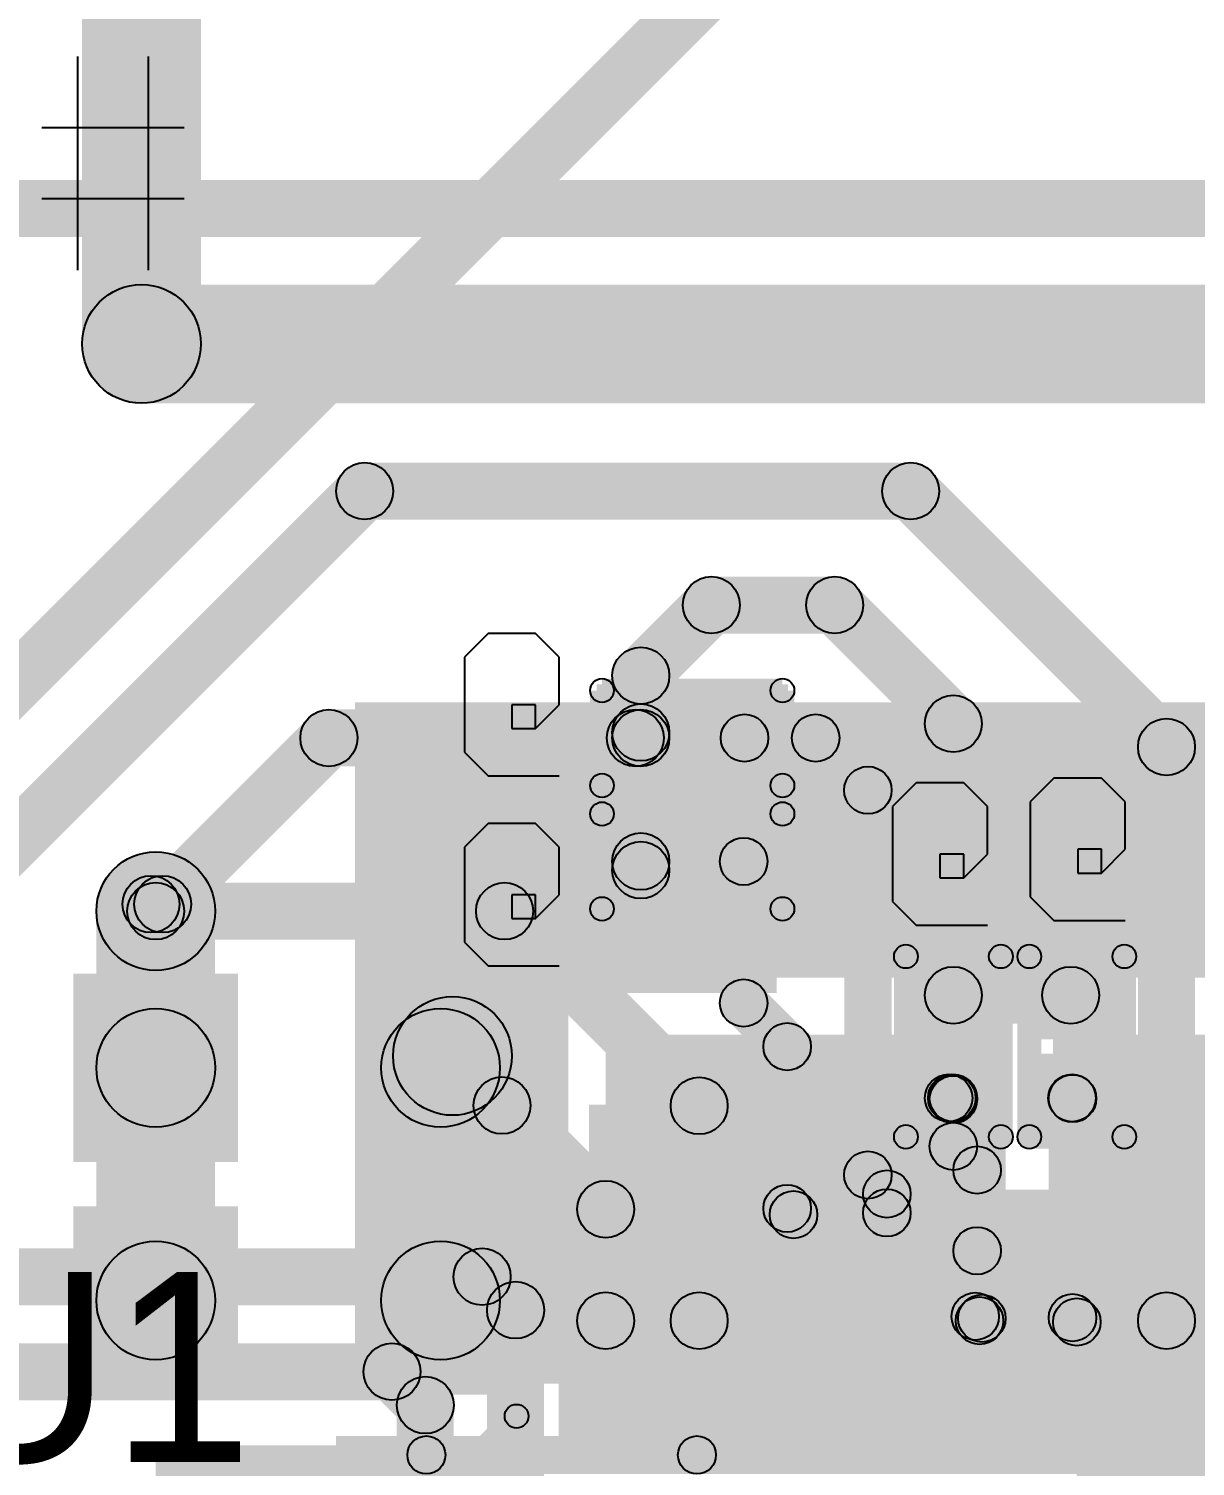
# Model space of a CAD drawing. Header units: millimetres. Extents: x -1.37 to 1.18, y -0.07 to 2.63.
# Drawn here: x -0.3517 to -0.1061, y 1.4106 to 1.7134 of the extents above; entities that cross this region are included whole.
import ezdxf

# ---------------------------------------------------------------- set-up
doc = ezdxf.new("R2010")
doc.units = ezdxf.units.MM
doc.header["$MEASUREMENT"] = 0
for name, color, linetype in [('BottomLayer', 5, 'Continuous'), ('BottomPaste', 16, 'Continuous'), ('BottomSolder', 6, 'Continuous'), ('TopLayer', 1, 'Continuous'), ('TopOverlay', 2, 'Continuous'), ('TopPaste', 8, 'Continuous'), ('TopSolder', 216, 'Continuous'), ('ViaHoleLayer', 16, 'Continuous')]:
    doc.layers.add(name, color=color, linetype=linetype)

# ---------------------------------------------------------------- blocks, each defined once
blk = doc.blocks.new('R___0201_1')
at = {"layer": 'TopLayer'}
for points in [[(-0.01614, 0.00728), (-0.00551, 0.00728), (-0.00551, -0.00728), (-0.01614, -0.00728)], [(0.00551, 0.00728), (0.01614, 0.00728), (0.01614, -0.00728), (0.00551, -0.00728)]]:
    blk.add_hatch(color=1, dxfattribs=at).paths.add_polyline_path(points)
at = {"layer": 'TopOverlay'}
h = blk.add_hatch(color=2, dxfattribs=at)
edge = h.paths.add_edge_path()
edge.add_arc((-0.019, 0.01), 0.0025, 0, 360)
h = blk.add_hatch(color=2, dxfattribs=at)
edge = h.paths.add_edge_path()
edge.add_arc((-0.019, 0.01), 0.0025, 0, 360)
for points in [[(-0.019, 0.0075), (-0.019, 0.0125), (0.019, 0.0125), (0.019, 0.0075)], [(-0.0165, -0.01), (-0.0215, -0.01), (-0.0215, 0.01), (-0.0165, 0.01)], [(0.0215, -0.01), (0.0165, -0.01), (0.0165, 0.01), (0.0215, 0.01)], [(-0.019, -0.0125), (-0.019, -0.0075), (0.019, -0.0075), (0.019, -0.0125)]]:
    blk.add_hatch(color=2, dxfattribs=at).paths.add_polyline_path(points)
h = blk.add_hatch(color=2, dxfattribs=at)
edge = h.paths.add_edge_path()
edge.add_arc((0.019, 0.01), 0.0025, 0, 360)
h = blk.add_hatch(color=2, dxfattribs=at)
edge = h.paths.add_edge_path()
edge.add_arc((0.019, 0.01), 0.0025, 0, 360)
h = blk.add_hatch(color=2, dxfattribs=at)
edge = h.paths.add_edge_path()
edge.add_arc((-0.019, -0.01), 0.0025, 0, 360)
h = blk.add_hatch(color=2, dxfattribs=at)
edge = h.paths.add_edge_path()
edge.add_arc((-0.019, -0.01), 0.0025, 0, 360)
h = blk.add_hatch(color=2, dxfattribs=at)
edge = h.paths.add_edge_path()
edge.add_arc((0.019, -0.01), 0.0025, 0, 360)
h = blk.add_hatch(color=2, dxfattribs=at)
edge = h.paths.add_edge_path()
edge.add_arc((0.019, -0.01), 0.0025, 0, 360)
at = {"layer": 'TopPaste'}
for points in [[(-0.01614, 0.00728), (-0.00551, 0.00728), (-0.00551, -0.00728), (-0.01614, -0.00728)], [(0.00551, 0.00728), (0.01614, 0.00728), (0.01614, -0.00728), (0.00551, -0.00728)]]:
    blk.add_hatch(color=8, dxfattribs=at).paths.add_polyline_path(points)
at = {"layer": 'TopSolder'}
for points in [[(-0.02014, 0.01128), (-0.00151, 0.01128), (-0.00151, -0.01128), (-0.02014, -0.01128)], [(0.00151, 0.01128), (0.02014, 0.01128), (0.02014, -0.01128), (0.00151, -0.01128)]]:
    blk.add_hatch(color=216, dxfattribs=at).paths.add_polyline_path(points)
at = {"layer": 'TopOverlay'}
for centre in [(-0.019, 0.01), (-0.019, 0.01), (0.019, 0.01), (0.019, 0.01), (-0.019, -0.01), (-0.019, -0.01), (0.019, -0.01), (0.019, -0.01)]:
    blk.add_circle(centre, 0.0025, dxfattribs=at)
blk = doc.blocks.new('R___0201_2')
at = {"layer": 'TopLayer'}
for points in [[(-0.01614, 0.00728), (-0.00551, 0.00728), (-0.00551, -0.00728), (-0.01614, -0.00728)], [(0.00551, 0.00728), (0.01614, 0.00728), (0.01614, -0.00728), (0.00551, -0.00728)]]:
    blk.add_hatch(color=1, dxfattribs=at).paths.add_polyline_path(points)
at = {"layer": 'TopOverlay'}
h = blk.add_hatch(color=2, dxfattribs=at)
edge = h.paths.add_edge_path()
edge.add_arc((-0.019, 0.01), 0.0025, 0, 360)
h = blk.add_hatch(color=2, dxfattribs=at)
edge = h.paths.add_edge_path()
edge.add_arc((-0.019, 0.01), 0.0025, 0, 360)
for points in [[(-0.019, 0.0075), (-0.019, 0.0125), (0.019, 0.0125), (0.019, 0.0075)], [(-0.0165, -0.01), (-0.0215, -0.01), (-0.0215, 0.01), (-0.0165, 0.01)], [(0.0215, -0.01), (0.0165, -0.01), (0.0165, 0.01), (0.0215, 0.01)], [(-0.019, -0.0125), (-0.019, -0.0075), (0.019, -0.0075), (0.019, -0.0125)]]:
    blk.add_hatch(color=2, dxfattribs=at).paths.add_polyline_path(points)
h = blk.add_hatch(color=2, dxfattribs=at)
edge = h.paths.add_edge_path()
edge.add_arc((0.019, 0.01), 0.0025, 0, 360)
h = blk.add_hatch(color=2, dxfattribs=at)
edge = h.paths.add_edge_path()
edge.add_arc((0.019, 0.01), 0.0025, 0, 360)
h = blk.add_hatch(color=2, dxfattribs=at)
edge = h.paths.add_edge_path()
edge.add_arc((-0.019, -0.01), 0.0025, 0, 360)
h = blk.add_hatch(color=2, dxfattribs=at)
edge = h.paths.add_edge_path()
edge.add_arc((-0.019, -0.01), 0.0025, 0, 360)
h = blk.add_hatch(color=2, dxfattribs=at)
edge = h.paths.add_edge_path()
edge.add_arc((0.019, -0.01), 0.0025, 0, 360)
h = blk.add_hatch(color=2, dxfattribs=at)
edge = h.paths.add_edge_path()
edge.add_arc((0.019, -0.01), 0.0025, 0, 360)
at = {"layer": 'TopPaste'}
for points in [[(-0.01614, 0.00728), (-0.00551, 0.00728), (-0.00551, -0.00728), (-0.01614, -0.00728)], [(0.00551, 0.00728), (0.01614, 0.00728), (0.01614, -0.00728), (0.00551, -0.00728)]]:
    blk.add_hatch(color=8, dxfattribs=at).paths.add_polyline_path(points)
at = {"layer": 'TopSolder'}
for points in [[(-0.02014, 0.01128), (-0.00151, 0.01128), (-0.00151, -0.01128), (-0.02014, -0.01128)], [(0.00151, 0.01128), (0.02014, 0.01128), (0.02014, -0.01128), (0.00151, -0.01128)]]:
    blk.add_hatch(color=216, dxfattribs=at).paths.add_polyline_path(points)
at = {"layer": 'TopOverlay'}
for centre in [(-0.019, 0.01), (-0.019, 0.01), (0.019, 0.01), (0.019, 0.01), (-0.019, -0.01), (-0.019, -0.01), (0.019, -0.01), (0.019, -0.01)]:
    blk.add_circle(centre, 0.0025, dxfattribs=at)
blk = doc.blocks.new('R___0201_3')
at = {"layer": 'TopLayer'}
for points in [[(-0.01614, 0.00728), (-0.00551, 0.00728), (-0.00551, -0.00728), (-0.01614, -0.00728)], [(0.00551, 0.00728), (0.01614, 0.00728), (0.01614, -0.00728), (0.00551, -0.00728)]]:
    blk.add_hatch(color=1, dxfattribs=at).paths.add_polyline_path(points)
at = {"layer": 'TopOverlay'}
h = blk.add_hatch(color=2, dxfattribs=at)
edge = h.paths.add_edge_path()
edge.add_arc((-0.019, 0.01), 0.0025, 0, 360)
h = blk.add_hatch(color=2, dxfattribs=at)
edge = h.paths.add_edge_path()
edge.add_arc((-0.019, 0.01), 0.0025, 0, 360)
for points in [[(-0.019, 0.0075), (-0.019, 0.0125), (0.019, 0.0125), (0.019, 0.0075)], [(-0.0215, 0.01), (-0.0165, 0.01), (-0.0165, -0.01), (-0.0215, -0.01)], [(0.0165, 0.01), (0.0215, 0.01), (0.0215, -0.01), (0.0165, -0.01)], [(-0.019, -0.0125), (-0.019, -0.0075), (0.019, -0.0075), (0.019, -0.0125)]]:
    blk.add_hatch(color=2, dxfattribs=at).paths.add_polyline_path(points)
h = blk.add_hatch(color=2, dxfattribs=at)
edge = h.paths.add_edge_path()
edge.add_arc((0.019, 0.01), 0.0025, 0, 360)
h = blk.add_hatch(color=2, dxfattribs=at)
edge = h.paths.add_edge_path()
edge.add_arc((0.019, 0.01), 0.0025, 0, 360)
h = blk.add_hatch(color=2, dxfattribs=at)
edge = h.paths.add_edge_path()
edge.add_arc((-0.019, -0.01), 0.0025, 0, 360)
h = blk.add_hatch(color=2, dxfattribs=at)
edge = h.paths.add_edge_path()
edge.add_arc((-0.019, -0.01), 0.0025, 0, 360)
h = blk.add_hatch(color=2, dxfattribs=at)
edge = h.paths.add_edge_path()
edge.add_arc((0.019, -0.01), 0.0025, 0, 360)
h = blk.add_hatch(color=2, dxfattribs=at)
edge = h.paths.add_edge_path()
edge.add_arc((0.019, -0.01), 0.0025, 0, 360)
at = {"layer": 'TopPaste'}
for points in [[(-0.01614, 0.00728), (-0.00551, 0.00728), (-0.00551, -0.00728), (-0.01614, -0.00728)], [(0.00551, 0.00728), (0.01614, 0.00728), (0.01614, -0.00728), (0.00551, -0.00728)]]:
    blk.add_hatch(color=8, dxfattribs=at).paths.add_polyline_path(points)
at = {"layer": 'TopSolder'}
for points in [[(-0.02014, 0.01128), (-0.00151, 0.01128), (-0.00151, -0.01128), (-0.02014, -0.01128)], [(0.00151, 0.01128), (0.02014, 0.01128), (0.02014, -0.01128), (0.00151, -0.01128)]]:
    blk.add_hatch(color=216, dxfattribs=at).paths.add_polyline_path(points)
at = {"layer": 'TopOverlay'}
for centre in [(-0.019, 0.01), (-0.019, 0.01), (0.019, 0.01), (0.019, 0.01), (-0.019, -0.01), (-0.019, -0.01), (0.019, -0.01), (0.019, -0.01)]:
    blk.add_circle(centre, 0.0025, dxfattribs=at)
blk = doc.blocks.new('R___0201_4')
at = {"layer": 'TopLayer'}
for points in [[(-0.01614, 0.00728), (-0.00551, 0.00728), (-0.00551, -0.00728), (-0.01614, -0.00728)], [(0.00551, 0.00728), (0.01614, 0.00728), (0.01614, -0.00728), (0.00551, -0.00728)]]:
    blk.add_hatch(color=1, dxfattribs=at).paths.add_polyline_path(points)
at = {"layer": 'TopOverlay'}
h = blk.add_hatch(color=2, dxfattribs=at)
edge = h.paths.add_edge_path()
edge.add_arc((-0.019, 0.01), 0.0025, 0, 360)
h = blk.add_hatch(color=2, dxfattribs=at)
edge = h.paths.add_edge_path()
edge.add_arc((-0.019, 0.01), 0.0025, 0, 360)
for points in [[(-0.019, 0.0075), (-0.019, 0.0125), (0.019, 0.0125), (0.019, 0.0075)], [(-0.0215, 0.01), (-0.0165, 0.01), (-0.0165, -0.01), (-0.0215, -0.01)], [(0.0165, 0.01), (0.0215, 0.01), (0.0215, -0.01), (0.0165, -0.01)], [(-0.019, -0.0125), (-0.019, -0.0075), (0.019, -0.0075), (0.019, -0.0125)]]:
    blk.add_hatch(color=2, dxfattribs=at).paths.add_polyline_path(points)
h = blk.add_hatch(color=2, dxfattribs=at)
edge = h.paths.add_edge_path()
edge.add_arc((0.019, 0.01), 0.0025, 0, 360)
h = blk.add_hatch(color=2, dxfattribs=at)
edge = h.paths.add_edge_path()
edge.add_arc((0.019, 0.01), 0.0025, 0, 360)
h = blk.add_hatch(color=2, dxfattribs=at)
edge = h.paths.add_edge_path()
edge.add_arc((-0.019, -0.01), 0.0025, 0, 360)
h = blk.add_hatch(color=2, dxfattribs=at)
edge = h.paths.add_edge_path()
edge.add_arc((-0.019, -0.01), 0.0025, 0, 360)
h = blk.add_hatch(color=2, dxfattribs=at)
edge = h.paths.add_edge_path()
edge.add_arc((0.019, -0.01), 0.0025, 0, 360)
h = blk.add_hatch(color=2, dxfattribs=at)
edge = h.paths.add_edge_path()
edge.add_arc((0.019, -0.01), 0.0025, 0, 360)
at = {"layer": 'TopPaste'}
for points in [[(-0.01614, 0.00728), (-0.00551, 0.00728), (-0.00551, -0.00728), (-0.01614, -0.00728)], [(0.00551, 0.00728), (0.01614, 0.00728), (0.01614, -0.00728), (0.00551, -0.00728)]]:
    blk.add_hatch(color=8, dxfattribs=at).paths.add_polyline_path(points)
at = {"layer": 'TopSolder'}
for points in [[(-0.02014, 0.01128), (-0.00151, 0.01128), (-0.00151, -0.01128), (-0.02014, -0.01128)], [(0.00151, 0.01128), (0.02014, 0.01128), (0.02014, -0.01128), (0.00151, -0.01128)]]:
    blk.add_hatch(color=216, dxfattribs=at).paths.add_polyline_path(points)
at = {"layer": 'TopOverlay'}
for centre in [(-0.019, 0.01), (-0.019, 0.01), (0.019, 0.01), (0.019, 0.01), (-0.019, -0.01), (-0.019, -0.01), (0.019, -0.01), (0.019, -0.01)]:
    blk.add_circle(centre, 0.0025, dxfattribs=at)
blk = doc.blocks.new('S______B______B_13')
at = {"layer": 'BottomLayer'}
for points in [[(-0.015, 0.0175), (-0.015, -0.0175), (-0.045, -0.0175), (-0.045, 0.0175)], [(0.045, 0.0175), (0.045, -0.0175), (0.015, -0.0175), (0.015, 0.0175)]]:
    blk.add_hatch(color=5, dxfattribs=at).paths.add_polyline_path(points)
at = {"layer": 'BottomPaste'}
for points in [[(-0.015, 0.0175), (-0.015, -0.0175), (-0.045, -0.0175), (-0.045, 0.0175)], [(0.045, 0.0175), (0.045, -0.0175), (0.015, -0.0175), (0.015, 0.0175)]]:
    blk.add_hatch(color=16, dxfattribs=at).paths.add_polyline_path(points)
at = {"layer": 'BottomSolder'}
for points in [[(-0.011, 0.0215), (-0.011, -0.0215), (-0.049, -0.0215), (-0.049, 0.0215)], [(0.049, 0.0215), (0.049, -0.0215), (0.011, -0.0215), (0.011, 0.0215)]]:
    blk.add_hatch(color=6, dxfattribs=at).paths.add_polyline_path(points)
blk = doc.blocks.new('MPZ1608S121ATDH5_B_53')
at = {"layer": 'BottomLayer'}
for points in [[(-0.03937, 0.01575), (-0.01575, 0.01575), (-0.01575, -0.01575), (-0.03937, -0.01575)], [(0.01575, 0.01575), (0.03937, 0.01575), (0.03937, -0.01575), (0.01575, -0.01575)]]:
    blk.add_hatch(color=5, dxfattribs=at).paths.add_polyline_path(points)
at = {"layer": 'BottomPaste'}
for points in [[(-0.03937, 0.01575), (-0.01575, 0.01575), (-0.01575, -0.01575), (-0.03937, -0.01575)], [(0.01575, 0.01575), (0.03937, 0.01575), (0.03937, -0.01575), (0.01575, -0.01575)]]:
    blk.add_hatch(color=16, dxfattribs=at).paths.add_polyline_path(points)
at = {"layer": 'BottomSolder'}
for points in [[(-0.04337, 0.01975), (-0.01175, 0.01975), (-0.01175, -0.01975), (-0.04337, -0.01975)], [(0.01175, 0.01975), (0.04337, 0.01975), (0.04337, -0.01975), (0.01175, -0.01975)]]:
    blk.add_hatch(color=6, dxfattribs=at).paths.add_polyline_path(points)
blk = doc.blocks.new('LQFP_100_78')
at = {"layer": 'TopLayer'}
for points in [[(-0.24213, 0.2815), (-0.24213, 0.32874), (-0.23031, 0.32874), (-0.23031, 0.2815)], [(-0.22244, 0.2815), (-0.22244, 0.32874), (-0.21063, 0.32874), (-0.21063, 0.2815)], [(-0.20276, 0.2815), (-0.20276, 0.32874), (-0.19094, 0.32874), (-0.19094, 0.2815)], [(-0.18307, 0.2815), (-0.18307, 0.32874), (-0.17126, 0.32874), (-0.17126, 0.2815)], [(-0.16339, 0.2815), (-0.16339, 0.32874), (-0.15157, 0.32874), (-0.15157, 0.2815)], [(-0.1437, 0.2815), (-0.1437, 0.32874), (-0.13189, 0.32874), (-0.13189, 0.2815)], [(-0.12402, 0.2815), (-0.12402, 0.32874), (-0.1122, 0.32874), (-0.1122, 0.2815)]]:
    blk.add_hatch(color=1, dxfattribs=at).paths.add_polyline_path(points)
at = {"layer": 'TopOverlay'}
blk.add_hatch(color=2, dxfattribs=at).paths.add_polyline_path([(-0.28323, 0.25323), (-0.28677, 0.25677), (-0.25677, 0.28677), (-0.25323, 0.28323)])
h = blk.add_hatch(color=2, dxfattribs=at)
edge = h.paths.add_edge_path()
edge.add_arc((-0.255, 0.285), 0.0025, 0, 360)
at = {"layer": 'TopPaste'}
for points in [[(-0.24213, 0.2815), (-0.24213, 0.32874), (-0.23031, 0.32874), (-0.23031, 0.2815)], [(-0.22244, 0.2815), (-0.22244, 0.32874), (-0.21063, 0.32874), (-0.21063, 0.2815)], [(-0.20276, 0.2815), (-0.20276, 0.32874), (-0.19094, 0.32874), (-0.19094, 0.2815)], [(-0.18307, 0.2815), (-0.18307, 0.32874), (-0.17126, 0.32874), (-0.17126, 0.2815)], [(-0.16339, 0.2815), (-0.16339, 0.32874), (-0.15157, 0.32874), (-0.15157, 0.2815)], [(-0.1437, 0.2815), (-0.1437, 0.32874), (-0.13189, 0.32874), (-0.13189, 0.2815)], [(-0.12402, 0.2815), (-0.12402, 0.32874), (-0.1122, 0.32874), (-0.1122, 0.2815)]]:
    blk.add_hatch(color=8, dxfattribs=at).paths.add_polyline_path(points)
at = {"layer": 'TopSolder'}
for points in [[(-0.24613, 0.2775), (-0.24613, 0.33274), (-0.22631, 0.33274), (-0.22631, 0.2775)], [(-0.22644, 0.2775), (-0.22644, 0.33274), (-0.20663, 0.33274), (-0.20663, 0.2775)], [(-0.20676, 0.2775), (-0.20676, 0.33274), (-0.18694, 0.33274), (-0.18694, 0.2775)], [(-0.18707, 0.2775), (-0.18707, 0.33274), (-0.16726, 0.33274), (-0.16726, 0.2775)], [(-0.16739, 0.2775), (-0.16739, 0.33274), (-0.14757, 0.33274), (-0.14757, 0.2775)], [(-0.1477, 0.2775), (-0.1477, 0.33274), (-0.12789, 0.33274), (-0.12789, 0.2775)], [(-0.12802, 0.2775), (-0.12802, 0.33274), (-0.1082, 0.33274), (-0.1082, 0.2775)]]:
    blk.add_hatch(color=216, dxfattribs=at).paths.add_polyline_path(points)
at = {"layer": 'TopOverlay'}
blk.add_circle((-0.255, 0.285), 0.0025, dxfattribs=at)
blk = doc.blocks.new('C__0603_B_94')
at = {"layer": 'BottomLayer'}
for points in [[(-0.045, -0.0175), (-0.045, 0.0175), (-0.015, 0.0175), (-0.015, -0.0175)], [(0.015, -0.0175), (0.015, 0.0175), (0.045, 0.0175), (0.045, -0.0175)]]:
    blk.add_hatch(color=5, dxfattribs=at).paths.add_polyline_path(points)
at = {"layer": 'BottomPaste'}
for points in [[(-0.045, -0.0175), (-0.045, 0.0175), (-0.015, 0.0175), (-0.015, -0.0175)], [(0.015, -0.0175), (0.015, 0.0175), (0.045, 0.0175), (0.045, -0.0175)]]:
    blk.add_hatch(color=16, dxfattribs=at).paths.add_polyline_path(points)
at = {"layer": 'BottomSolder'}
for points in [[(-0.049, -0.0215), (-0.049, 0.0215), (-0.011, 0.0215), (-0.011, -0.0215)], [(0.011, -0.0215), (0.011, 0.0215), (0.049, 0.0215), (0.049, -0.0215)]]:
    blk.add_hatch(color=6, dxfattribs=at).paths.add_polyline_path(points)
blk = doc.blocks.new('C__0603_B_107')
at = {"layer": 'BottomLayer'}
for points in [[(-0.045, -0.0175), (-0.045, 0.0175), (-0.015, 0.0175), (-0.015, -0.0175)], [(0.015, -0.0175), (0.015, 0.0175), (0.045, 0.0175), (0.045, -0.0175)]]:
    blk.add_hatch(color=5, dxfattribs=at).paths.add_polyline_path(points)
at = {"layer": 'BottomPaste'}
for points in [[(-0.045, -0.0175), (-0.045, 0.0175), (-0.015, 0.0175), (-0.015, -0.0175)], [(0.015, -0.0175), (0.015, 0.0175), (0.045, 0.0175), (0.045, -0.0175)]]:
    blk.add_hatch(color=16, dxfattribs=at).paths.add_polyline_path(points)
at = {"layer": 'BottomSolder'}
for points in [[(-0.04736, -0.01986), (-0.04736, 0.01986), (-0.01264, 0.01986), (-0.01264, -0.01986)], [(0.01264, -0.01986), (0.01264, 0.01986), (0.04736, 0.01986), (0.04736, -0.01986)]]:
    blk.add_hatch(color=6, dxfattribs=at).paths.add_polyline_path(points)
blk = doc.blocks.new('C__0603_B_113')
at = {"layer": 'BottomLayer'}
for points in [[(-0.045, -0.0175), (-0.045, 0.0175), (-0.015, 0.0175), (-0.015, -0.0175)], [(0.015, -0.0175), (0.015, 0.0175), (0.045, 0.0175), (0.045, -0.0175)]]:
    blk.add_hatch(color=5, dxfattribs=at).paths.add_polyline_path(points)
at = {"layer": 'BottomPaste'}
for points in [[(-0.045, -0.0175), (-0.045, 0.0175), (-0.015, 0.0175), (-0.015, -0.0175)], [(0.015, -0.0175), (0.015, 0.0175), (0.045, 0.0175), (0.045, -0.0175)]]:
    blk.add_hatch(color=16, dxfattribs=at).paths.add_polyline_path(points)
at = {"layer": 'BottomSolder'}
for points in [[(-0.04736, -0.01986), (-0.04736, 0.01986), (-0.01264, 0.01986), (-0.01264, -0.01986)], [(0.01264, -0.01986), (0.01264, 0.01986), (0.04736, 0.01986), (0.04736, -0.01986)]]:
    blk.add_hatch(color=6, dxfattribs=at).paths.add_polyline_path(points)

msp = doc.modelspace()

# ---------------------------------------------------------------- hatches: boundary and pattern name
at = {"layer": 'BottomLayer'}
for points in [[(-0.43747, 1.66953), (-0.43747, 1.68153), (0.015, 1.68153), (0.015, 1.66953)], [(-0.328, 1.6345), (-0.328, 1.6595), (-0.066, 1.6595), (-0.066, 1.6345)], [(-0.283, 1.428), (-0.23811, 1.428), (-0.23811, 1.57153), (-0.283, 1.57153)], [(-0.241, 1.51353), (-0.038, 1.51353), (-0.038, 1.57153), (-0.241, 1.57153)], [(-0.3125, 1.49453), (-0.3375, 1.49453), (-0.3375, 1.52753), (-0.3125, 1.52753)], [(-0.25616, 1.48569), (-0.27384, 1.50337), (-0.27134, 1.50587), (-0.25366, 1.48819)], [(-0.23022, 1.45627), (-0.149, 1.45627), (-0.149, 1.50153), (-0.23022, 1.50153)], [(-0.136, 1.45353), (-0.056, 1.45353), (-0.056, 1.50153), (-0.136, 1.50153)], [(-0.3125, 1.44553), (-0.3375, 1.44553), (-0.3375, 1.49453), (-0.3125, 1.49453)], [(-0.2525, 1.44553), (-0.2775, 1.44553), (-0.2775, 1.49453), (-0.2525, 1.49453)], [(-0.23, 1.409), (-0.098, 1.409), (-0.098, 1.446), (-0.23, 1.446)], [(-0.287, 1.224), (-0.254, 1.224), (-0.254, 1.417), (-0.287, 1.417)], [(-0.268, 1.409), (-0.268, 1.417), (-0.211, 1.417), (-0.211, 1.409)]]:
    msp.add_hatch(color=5, dxfattribs=at).paths.add_polyline_path(points)
h = msp.add_hatch(color=5, dxfattribs=at)
edge = h.paths.add_edge_path()
edge.add_arc((-0.328, 1.647), 0.0125, 0, 360)
h = msp.add_hatch(color=5, dxfattribs=at)
edge = h.paths.add_edge_path()
edge.add_arc((-0.328, 1.647), 0.01181, 0, 360)
h = msp.add_hatch(color=5, dxfattribs=at)
edge = h.paths.add_edge_path()
edge.add_arc((-0.325, 1.52753), 0.0125, 0, 360)
h = msp.add_hatch(color=5, dxfattribs=at)
edge = h.paths.add_edge_path()
edge.add_arc((-0.325, 1.52753), 0.01181, 0, 360)
h = msp.add_hatch(color=5, dxfattribs=at)
edge = h.paths.add_edge_path()
edge.add_arc((-0.2625, 1.49703), 0.0125, 0, 360)
h = msp.add_hatch(color=5, dxfattribs=at)
edge = h.paths.add_edge_path()
edge.add_arc((-0.325, 1.49453), 0.0125, 0, 360)
h = msp.add_hatch(color=5, dxfattribs=at)
edge = h.paths.add_edge_path()
edge.add_arc((-0.325, 1.49453), 0.0125, 0, 360)
h = msp.add_hatch(color=5, dxfattribs=at)
edge = h.paths.add_edge_path()
edge.add_arc((-0.265, 1.49453), 0.0125, 0, 360)
h = msp.add_hatch(color=5, dxfattribs=at)
edge = h.paths.add_edge_path()
edge.add_arc((-0.265, 1.49453), 0.0125, 0, 360)
h = msp.add_hatch(color=5, dxfattribs=at)
edge = h.paths.add_edge_path()
edge.add_arc((-0.2555, 1.49453), 0.01181, 0, 360)
h = msp.add_hatch(color=5, dxfattribs=at)
edge = h.paths.add_edge_path()
edge.add_arc((-0.325, 1.44553), 0.0125, 0, 360)
h = msp.add_hatch(color=5, dxfattribs=at)
edge = h.paths.add_edge_path()
edge.add_arc((-0.265, 1.44553), 0.0125, 0, 360)
h = msp.add_hatch(color=5, dxfattribs=at)
edge = h.paths.add_edge_path()
edge.add_arc((-0.268, 1.413), 0.004, 0, 360)
h = msp.add_hatch(color=5, dxfattribs=at)
edge = h.paths.add_edge_path()
edge.add_arc((-0.211, 1.413), 0.004, 0, 360)
at = {"layer": 'TopLayer'}
for points in [[(-0.3155, 1.647), (-0.3405, 1.647), (-0.3405, 1.948), (-0.3155, 1.948)], [(-0.40023, 1.52129), (-0.40871, 1.52977), (-0.20871, 1.72977), (-0.20023, 1.72129)], [(-0.40871, 1.47981), (-0.41719, 1.48829), (-0.28524, 1.62024), (-0.27676, 1.61176)], [(-0.281, 1.61), (-0.281, 1.622), (-0.166, 1.622), (-0.166, 1.61)], [(-0.17024, 1.61176), (-0.16176, 1.62024), (-0.10787, 1.56635), (-0.11635, 1.55787)], [(-0.21858, 1.5729), (-0.22707, 1.58139), (-0.21221, 1.59624), (-0.20373, 1.58776)], [(-0.20797, 1.586), (-0.20797, 1.598), (-0.182, 1.598), (-0.182, 1.586)], [(-0.18624, 1.58776), (-0.17776, 1.59624), (-0.15276, 1.57124), (-0.16124, 1.56276)], [(-0.21683, 1.56517), (-0.22883, 1.56517), (-0.22883, 1.57714), (-0.21683, 1.57714)], [(-0.28853, 1.558), (-0.28853, 1.57), (-0.224, 1.57), (-0.224, 1.558)], [(-0.21976, 1.55976), (-0.22824, 1.56824), (-0.22707, 1.56942), (-0.21858, 1.56093)], [(-0.201, 1.559), (-0.201, 1.569), (-0.186, 1.569), (-0.186, 1.559)], [(-0.31929, 1.52476), (-0.32777, 1.53324), (-0.29277, 1.56824), (-0.28429, 1.55976)], [(-0.18954, 1.56046), (-0.18246, 1.56754), (-0.17146, 1.55654), (-0.17854, 1.54946)], [(-0.151, 1.50983), (-0.163, 1.50983), (-0.163, 1.567), (-0.151, 1.567)], [(-0.21683, 1.538), (-0.22883, 1.538), (-0.22883, 1.564), (-0.21683, 1.564)], [(-0.10611, 1.44128), (-0.11811, 1.44128), (-0.11811, 1.56211), (-0.10611, 1.56211)], [(-0.17, 1.47196), (-0.18, 1.47196), (-0.18, 1.553), (-0.17, 1.553)], [(-0.21683, 1.53617), (-0.22883, 1.53617), (-0.22883, 1.538), (-0.21683, 1.538)], [(-0.19617, 1.50817), (-0.20617, 1.50817), (-0.20617, 1.538), (-0.19617, 1.538)], [(-0.326, 1.523), (-0.326, 1.535), (-0.32353, 1.535), (-0.32353, 1.523)], [(-0.325, 1.52153), (-0.325, 1.53353), (-0.25153, 1.53353), (-0.25153, 1.52153)], [(-0.25577, 1.52329), (-0.24729, 1.53177), (-0.20629, 1.49078), (-0.21478, 1.48229)], [(-0.157, 1.50383), (-0.157, 1.51583), (-0.13228, 1.51583), (-0.13228, 1.50383)], [(-0.20471, 1.50464), (-0.19764, 1.51171), (-0.18846, 1.50254), (-0.19554, 1.49546)], [(-0.187, 1.46492), (-0.197, 1.46492), (-0.197, 1.499), (-0.187, 1.499)], [(-0.158, 1.48317), (-0.158, 1.49317), (-0.15732, 1.49317), (-0.15732, 1.48317)], [(-0.25631, 1.48235), (-0.24783, 1.49084), (-0.22598, 1.46899), (-0.23446, 1.46051)], [(-0.16085, 1.48464), (-0.15378, 1.49171), (-0.15346, 1.49139), (-0.16054, 1.48432)], [(-0.13554, 1.48464), (-0.12846, 1.49171), (-0.12836, 1.49161), (-0.13543, 1.48454)], [(-0.20454, 1.44128), (-0.21654, 1.44128), (-0.21654, 1.48654), (-0.20454, 1.48654)], [(-0.152, 1.48786), (-0.162, 1.48786), (-0.162, 1.48817), (-0.152, 1.48817)], [(-0.152, 1.478), (-0.162, 1.478), (-0.162, 1.48786), (-0.152, 1.48786)], [(-0.1269, 1.4419), (-0.1369, 1.4419), (-0.1369, 1.48807), (-0.1269, 1.48807)], [(-0.16054, 1.47446), (-0.15346, 1.48154), (-0.14846, 1.47654), (-0.15554, 1.46946)], [(-0.17854, 1.46842), (-0.17146, 1.47549), (-0.16746, 1.47149), (-0.17454, 1.46442)], [(-0.147, 1.456), (-0.157, 1.456), (-0.157, 1.473), (-0.147, 1.473)], [(-0.19554, 1.46138), (-0.18846, 1.46845), (-0.18715, 1.46714), (-0.19422, 1.46007)], [(-0.166, 1.464), (-0.176, 1.464), (-0.176, 1.46796), (-0.166, 1.46796)], [(-0.22422, 1.44128), (-0.23622, 1.44128), (-0.23622, 1.46475), (-0.22422, 1.46475)], [(-0.47904, 1.44453), (-0.47904, 1.45653), (-0.25625, 1.45653), (-0.25625, 1.44453)], [(-0.26049, 1.44629), (-0.25201, 1.45477), (-0.24498, 1.44774), (-0.25346, 1.43926)], [(-0.15592, 1.43865), (-0.14885, 1.44572), (-0.14794, 1.44481), (-0.15502, 1.43774)], [(-0.14794, 1.43774), (-0.15502, 1.44481), (-0.15454, 1.44529), (-0.14746, 1.43822)], [(-0.13543, 1.43836), (-0.12836, 1.44543), (-0.12746, 1.44454), (-0.13454, 1.43746)], [(-0.24322, 1.40409), (-0.25522, 1.40409), (-0.25522, 1.4435), (-0.24322, 1.4435)], [(-0.48753, 1.42453), (-0.48753, 1.43653), (-0.27525, 1.43653), (-0.27525, 1.42453)], [(-0.27949, 1.42629), (-0.27101, 1.43477), (-0.26398, 1.42774), (-0.27246, 1.41926)], [(-0.26222, 1.39622), (-0.27422, 1.39622), (-0.27422, 1.4235), (-0.26222, 1.4235)], [(-0.325, 1.366), (-0.287, 1.366), (-0.287, 1.415), (-0.325, 1.415)]]:
    msp.add_hatch(color=1, dxfattribs=at).paths.add_polyline_path(points)
h = msp.add_hatch(color=1, dxfattribs=at)
edge = h.paths.add_edge_path()
edge.add_arc((-0.328, 1.647), 0.0125, 0, 360)
h = msp.add_hatch(color=1, dxfattribs=at)
edge = h.paths.add_edge_path()
edge.add_arc((-0.328, 1.647), 0.01181, 0, 360)
h = msp.add_hatch(color=1, dxfattribs=at)
edge = h.paths.add_edge_path()
edge.add_arc((-0.281, 1.616), 0.006, 0, 360)
h = msp.add_hatch(color=1, dxfattribs=at)
edge = h.paths.add_edge_path()
edge.add_arc((-0.281, 1.616), 0.006, 0, 360)
h = msp.add_hatch(color=1, dxfattribs=at)
edge = h.paths.add_edge_path()
edge.add_arc((-0.166, 1.616), 0.006, 0, 360)
h = msp.add_hatch(color=1, dxfattribs=at)
edge = h.paths.add_edge_path()
edge.add_arc((-0.166, 1.616), 0.006, 0, 360)
h = msp.add_hatch(color=1, dxfattribs=at)
edge = h.paths.add_edge_path()
edge.add_arc((-0.20797, 1.592), 0.006, 0, 360)
h = msp.add_hatch(color=1, dxfattribs=at)
edge = h.paths.add_edge_path()
edge.add_arc((-0.20797, 1.592), 0.006, 0, 360)
h = msp.add_hatch(color=1, dxfattribs=at)
edge = h.paths.add_edge_path()
edge.add_arc((-0.182, 1.592), 0.006, 0, 360)
h = msp.add_hatch(color=1, dxfattribs=at)
edge = h.paths.add_edge_path()
edge.add_arc((-0.182, 1.592), 0.006, 0, 360)
h = msp.add_hatch(color=1, dxfattribs=at)
edge = h.paths.add_edge_path()
edge.add_arc((-0.22283, 1.57714), 0.006, 0, 360)
h = msp.add_hatch(color=1, dxfattribs=at)
edge = h.paths.add_edge_path()
edge.add_arc((-0.22283, 1.57714), 0.006, 0, 360)
h = msp.add_hatch(color=1, dxfattribs=at)
edge = h.paths.add_edge_path()
edge.add_arc((-0.157, 1.567), 0.006, 0, 360)
h = msp.add_hatch(color=1, dxfattribs=at)
edge = h.paths.add_edge_path()
edge.add_arc((-0.157, 1.567), 0.006, 0, 360)
h = msp.add_hatch(color=1, dxfattribs=at)
edge = h.paths.add_edge_path()
edge.add_arc((-0.28853, 1.564), 0.006, 0, 360)
h = msp.add_hatch(color=1, dxfattribs=at)
edge = h.paths.add_edge_path()
edge.add_arc((-0.28853, 1.564), 0.006, 0, 360)
h = msp.add_hatch(color=1, dxfattribs=at)
edge = h.paths.add_edge_path()
edge.add_arc((-0.224, 1.564), 0.006, 0, 360)
h = msp.add_hatch(color=1, dxfattribs=at)
edge = h.paths.add_edge_path()
edge.add_arc((-0.224, 1.564), 0.006, 0, 360)
h = msp.add_hatch(color=1, dxfattribs=at)
edge = h.paths.add_edge_path()
edge.add_arc((-0.22283, 1.56517), 0.006, 0, 360)
h = msp.add_hatch(color=1, dxfattribs=at)
edge = h.paths.add_edge_path()
edge.add_arc((-0.22283, 1.56517), 0.006, 0, 360)
h = msp.add_hatch(color=1, dxfattribs=at)
edge = h.paths.add_edge_path()
edge.add_arc((-0.22283, 1.564), 0.006, 0, 360)
h = msp.add_hatch(color=1, dxfattribs=at)
edge = h.paths.add_edge_path()
edge.add_arc((-0.201, 1.564), 0.005, 0, 360)
h = msp.add_hatch(color=1, dxfattribs=at)
edge = h.paths.add_edge_path()
edge.add_arc((-0.186, 1.564), 0.005, 0, 360)
h = msp.add_hatch(color=1, dxfattribs=at)
edge = h.paths.add_edge_path()
edge.add_arc((-0.186, 1.564), 0.005, 0, 360)
h = msp.add_hatch(color=1, dxfattribs=at)
edge = h.paths.add_edge_path()
edge.add_arc((-0.11211, 1.56211), 0.006, 0, 360)
h = msp.add_hatch(color=1, dxfattribs=at)
edge = h.paths.add_edge_path()
edge.add_arc((-0.11211, 1.56211), 0.006, 0, 360)
h = msp.add_hatch(color=1, dxfattribs=at)
edge = h.paths.add_edge_path()
edge.add_arc((-0.175, 1.553), 0.005, 0, 360)
h = msp.add_hatch(color=1, dxfattribs=at)
edge = h.paths.add_edge_path()
edge.add_arc((-0.175, 1.553), 0.005, 0, 360)
h = msp.add_hatch(color=1, dxfattribs=at)
edge = h.paths.add_edge_path()
edge.add_arc((-0.22283, 1.538), 0.006, 0, 360)
h = msp.add_hatch(color=1, dxfattribs=at)
edge = h.paths.add_edge_path()
edge.add_arc((-0.22283, 1.538), 0.006, 0, 360)
h = msp.add_hatch(color=1, dxfattribs=at)
edge = h.paths.add_edge_path()
edge.add_arc((-0.22283, 1.53617), 0.006, 0, 360)
h = msp.add_hatch(color=1, dxfattribs=at)
edge = h.paths.add_edge_path()
edge.add_arc((-0.20117, 1.538), 0.005, 0, 360)
h = msp.add_hatch(color=1, dxfattribs=at)
edge = h.paths.add_edge_path()
edge.add_arc((-0.325, 1.52753), 0.01181, 0, 360)
h = msp.add_hatch(color=1, dxfattribs=at)
edge = h.paths.add_edge_path()
edge.add_arc((-0.326, 1.529), 0.006, 0, 360)
h = msp.add_hatch(color=1, dxfattribs=at)
edge = h.paths.add_edge_path()
edge.add_arc((-0.32353, 1.529), 0.006, 0, 360)
h = msp.add_hatch(color=1, dxfattribs=at)
edge = h.paths.add_edge_path()
edge.add_arc((-0.32353, 1.529), 0.006, 0, 360)
h = msp.add_hatch(color=1, dxfattribs=at)
edge = h.paths.add_edge_path()
edge.add_arc((-0.325, 1.52753), 0.006, 0, 360)
h = msp.add_hatch(color=1, dxfattribs=at)
edge = h.paths.add_edge_path()
edge.add_arc((-0.25153, 1.52753), 0.006, 0, 360)
h = msp.add_hatch(color=1, dxfattribs=at)
edge = h.paths.add_edge_path()
edge.add_arc((-0.25153, 1.52753), 0.006, 0, 360)
h = msp.add_hatch(color=1, dxfattribs=at)
edge = h.paths.add_edge_path()
edge.add_arc((-0.157, 1.50983), 0.006, 0, 360)
h = msp.add_hatch(color=1, dxfattribs=at)
edge = h.paths.add_edge_path()
edge.add_arc((-0.157, 1.50983), 0.006, 0, 360)
h = msp.add_hatch(color=1, dxfattribs=at)
edge = h.paths.add_edge_path()
edge.add_arc((-0.13228, 1.50983), 0.006, 0, 360)
h = msp.add_hatch(color=1, dxfattribs=at)
edge = h.paths.add_edge_path()
edge.add_arc((-0.20117, 1.50817), 0.005, 0, 360)
h = msp.add_hatch(color=1, dxfattribs=at)
edge = h.paths.add_edge_path()
edge.add_arc((-0.20117, 1.50817), 0.005, 0, 360)
h = msp.add_hatch(color=1, dxfattribs=at)
edge = h.paths.add_edge_path()
edge.add_arc((-0.2555, 1.49453), 0.01181, 0, 360)
h = msp.add_hatch(color=1, dxfattribs=at)
edge = h.paths.add_edge_path()
edge.add_arc((-0.192, 1.499), 0.005, 0, 360)
h = msp.add_hatch(color=1, dxfattribs=at)
edge = h.paths.add_edge_path()
edge.add_arc((-0.192, 1.499), 0.005, 0, 360)
h = msp.add_hatch(color=1, dxfattribs=at)
edge = h.paths.add_edge_path()
edge.add_arc((-0.25207, 1.4866), 0.006, 0, 360)
h = msp.add_hatch(color=1, dxfattribs=at)
edge = h.paths.add_edge_path()
edge.add_arc((-0.158, 1.48817), 0.005, 0, 360)
h = msp.add_hatch(color=1, dxfattribs=at)
edge = h.paths.add_edge_path()
edge.add_arc((-0.15732, 1.48817), 0.005, 0, 360)
h = msp.add_hatch(color=1, dxfattribs=at)
edge = h.paths.add_edge_path()
edge.add_arc((-0.15732, 1.48817), 0.005, 0, 360)
h = msp.add_hatch(color=1, dxfattribs=at)
edge = h.paths.add_edge_path()
edge.add_arc((-0.157, 1.48817), 0.005, 0, 360)
h = msp.add_hatch(color=1, dxfattribs=at)
edge = h.paths.add_edge_path()
edge.add_arc((-0.157, 1.48786), 0.005, 0, 360)
h = msp.add_hatch(color=1, dxfattribs=at)
edge = h.paths.add_edge_path()
edge.add_arc((-0.157, 1.48786), 0.005, 0, 360)
h = msp.add_hatch(color=1, dxfattribs=at)
edge = h.paths.add_edge_path()
edge.add_arc((-0.157, 1.48786), 0.005, 0, 360)
h = msp.add_hatch(color=1, dxfattribs=at)
edge = h.paths.add_edge_path()
edge.add_arc((-0.132, 1.48817), 0.005, 0, 360)
h = msp.add_hatch(color=1, dxfattribs=at)
edge = h.paths.add_edge_path()
edge.add_arc((-0.1319, 1.48807), 0.005, 0, 360)
h = msp.add_hatch(color=1, dxfattribs=at)
edge = h.paths.add_edge_path()
edge.add_arc((-0.1319, 1.48807), 0.005, 0, 360)
h = msp.add_hatch(color=1, dxfattribs=at)
edge = h.paths.add_edge_path()
edge.add_arc((-0.21054, 1.48654), 0.006, 0, 360)
h = msp.add_hatch(color=1, dxfattribs=at)
edge = h.paths.add_edge_path()
edge.add_arc((-0.21054, 1.48654), 0.006, 0, 360)
h = msp.add_hatch(color=1, dxfattribs=at)
edge = h.paths.add_edge_path()
edge.add_arc((-0.157, 1.478), 0.005, 0, 360)
h = msp.add_hatch(color=1, dxfattribs=at)
edge = h.paths.add_edge_path()
edge.add_arc((-0.157, 1.478), 0.005, 0, 360)
h = msp.add_hatch(color=1, dxfattribs=at)
edge = h.paths.add_edge_path()
edge.add_arc((-0.152, 1.473), 0.005, 0, 360)
h = msp.add_hatch(color=1, dxfattribs=at)
edge = h.paths.add_edge_path()
edge.add_arc((-0.152, 1.473), 0.005, 0, 360)
h = msp.add_hatch(color=1, dxfattribs=at)
edge = h.paths.add_edge_path()
edge.add_arc((-0.175, 1.47196), 0.005, 0, 360)
h = msp.add_hatch(color=1, dxfattribs=at)
edge = h.paths.add_edge_path()
edge.add_arc((-0.175, 1.47196), 0.005, 0, 360)
h = msp.add_hatch(color=1, dxfattribs=at)
edge = h.paths.add_edge_path()
edge.add_arc((-0.171, 1.46796), 0.005, 0, 360)
h = msp.add_hatch(color=1, dxfattribs=at)
edge = h.paths.add_edge_path()
edge.add_arc((-0.171, 1.46796), 0.005, 0, 360)
h = msp.add_hatch(color=1, dxfattribs=at)
edge = h.paths.add_edge_path()
edge.add_arc((-0.23022, 1.46475), 0.006, 0, 360)
h = msp.add_hatch(color=1, dxfattribs=at)
edge = h.paths.add_edge_path()
edge.add_arc((-0.23022, 1.46475), 0.006, 0, 360)
h = msp.add_hatch(color=1, dxfattribs=at)
edge = h.paths.add_edge_path()
edge.add_arc((-0.192, 1.46492), 0.005, 0, 360)
h = msp.add_hatch(color=1, dxfattribs=at)
edge = h.paths.add_edge_path()
edge.add_arc((-0.192, 1.46492), 0.005, 0, 360)
h = msp.add_hatch(color=1, dxfattribs=at)
edge = h.paths.add_edge_path()
edge.add_arc((-0.19068, 1.4636), 0.005, 0, 360)
h = msp.add_hatch(color=1, dxfattribs=at)
edge = h.paths.add_edge_path()
edge.add_arc((-0.171, 1.464), 0.005, 0, 360)
h = msp.add_hatch(color=1, dxfattribs=at)
edge = h.paths.add_edge_path()
edge.add_arc((-0.152, 1.456), 0.005, 0, 360)
h = msp.add_hatch(color=1, dxfattribs=at)
edge = h.paths.add_edge_path()
edge.add_arc((-0.25625, 1.45053), 0.006, 0, 360)
h = msp.add_hatch(color=1, dxfattribs=at)
edge = h.paths.add_edge_path()
edge.add_arc((-0.25625, 1.45053), 0.006, 0, 360)
h = msp.add_hatch(color=1, dxfattribs=at)
edge = h.paths.add_edge_path()
edge.add_arc((-0.24922, 1.4435), 0.006, 0, 360)
h = msp.add_hatch(color=1, dxfattribs=at)
edge = h.paths.add_edge_path()
edge.add_arc((-0.24922, 1.4435), 0.006, 0, 360)
h = msp.add_hatch(color=1, dxfattribs=at)
edge = h.paths.add_edge_path()
edge.add_arc((-0.23022, 1.44128), 0.006, 0, 360)
h = msp.add_hatch(color=1, dxfattribs=at)
edge = h.paths.add_edge_path()
edge.add_arc((-0.21054, 1.44128), 0.006, 0, 360)
h = msp.add_hatch(color=1, dxfattribs=at)
edge = h.paths.add_edge_path()
edge.add_arc((-0.15239, 1.44218), 0.005, 0, 360)
h = msp.add_hatch(color=1, dxfattribs=at)
edge = h.paths.add_edge_path()
edge.add_arc((-0.11211, 1.44128), 0.006, 0, 360)
h = msp.add_hatch(color=1, dxfattribs=at)
edge = h.paths.add_edge_path()
edge.add_arc((-0.15148, 1.44128), 0.005, 0, 360)
h = msp.add_hatch(color=1, dxfattribs=at)
edge = h.paths.add_edge_path()
edge.add_arc((-0.15148, 1.44128), 0.005, 0, 360)
h = msp.add_hatch(color=1, dxfattribs=at)
edge = h.paths.add_edge_path()
edge.add_arc((-0.151, 1.44176), 0.005, 0, 360)
h = msp.add_hatch(color=1, dxfattribs=at)
edge = h.paths.add_edge_path()
edge.add_arc((-0.1319, 1.4419), 0.005, 0, 360)
h = msp.add_hatch(color=1, dxfattribs=at)
edge = h.paths.add_edge_path()
edge.add_arc((-0.1319, 1.4419), 0.005, 0, 360)
h = msp.add_hatch(color=1, dxfattribs=at)
edge = h.paths.add_edge_path()
edge.add_arc((-0.131, 1.441), 0.005, 0, 360)
h = msp.add_hatch(color=1, dxfattribs=at)
edge = h.paths.add_edge_path()
edge.add_arc((-0.27525, 1.43053), 0.006, 0, 360)
h = msp.add_hatch(color=1, dxfattribs=at)
edge = h.paths.add_edge_path()
edge.add_arc((-0.27525, 1.43053), 0.006, 0, 360)
h = msp.add_hatch(color=1, dxfattribs=at)
edge = h.paths.add_edge_path()
edge.add_arc((-0.26822, 1.4235), 0.006, 0, 360)
h = msp.add_hatch(color=1, dxfattribs=at)
edge = h.paths.add_edge_path()
edge.add_arc((-0.26822, 1.4235), 0.006, 0, 360)
at = {"layer": 'ViaHoleLayer'}
h = msp.add_hatch(color=16, dxfattribs=at)
edge = h.paths.add_edge_path()
edge.add_arc((-0.328, 1.647), 0.00591, 0, 360)
h = msp.add_hatch(color=16, dxfattribs=at)
edge = h.paths.add_edge_path()
edge.add_arc((-0.325, 1.52753), 0.00591, 0, 360)
h = msp.add_hatch(color=16, dxfattribs=at)
edge = h.paths.add_edge_path()
edge.add_arc((-0.2555, 1.49453), 0.00591, 0, 360)

# ---------------------------------------------------------------- linework, layer by layer
at = {"layer": 'BottomLayer'}
for centre, radius in [((-0.328, 1.647), 0.0125), ((-0.325, 1.52753), 0.0125), ((-0.2625, 1.49703), 0.0125), ((-0.325, 1.49453), 0.0125), ((-0.325, 1.49453), 0.0125), ((-0.265, 1.49453), 0.0125), ((-0.265, 1.49453), 0.0125), ((-0.325, 1.44553), 0.0125), ((-0.265, 1.44553), 0.0125), ((-0.268, 1.413), 0.004), ((-0.211, 1.413), 0.004)]:
    msp.add_circle(centre, radius, dxfattribs=at)
at = {"layer": 'TopLayer'}
for centre, radius in [((-0.328, 1.647), 0.0125), ((-0.281, 1.616), 0.006), ((-0.281, 1.616), 0.006), ((-0.166, 1.616), 0.006), ((-0.166, 1.616), 0.006), ((-0.20797, 1.592), 0.006), ((-0.20797, 1.592), 0.006), ((-0.182, 1.592), 0.006), ((-0.182, 1.592), 0.006), ((-0.22283, 1.57714), 0.006), ((-0.22283, 1.57714), 0.006), ((-0.157, 1.567), 0.006), ((-0.157, 1.567), 0.006), ((-0.28853, 1.564), 0.006), ((-0.28853, 1.564), 0.006), ((-0.224, 1.564), 0.006), ((-0.224, 1.564), 0.006), ((-0.22283, 1.56517), 0.006), ((-0.22283, 1.56517), 0.006), ((-0.22283, 1.564), 0.006), ((-0.201, 1.564), 0.005), ((-0.186, 1.564), 0.005), ((-0.186, 1.564), 0.005), ((-0.11211, 1.56211), 0.006), ((-0.11211, 1.56211), 0.006), ((-0.175, 1.553), 0.005), ((-0.175, 1.553), 0.005), ((-0.22283, 1.538), 0.006), ((-0.22283, 1.538), 0.006), ((-0.22283, 1.53617), 0.006), ((-0.20117, 1.538), 0.005), ((-0.326, 1.529), 0.006), ((-0.32353, 1.529), 0.006), ((-0.32353, 1.529), 0.006), ((-0.325, 1.52753), 0.006), ((-0.25153, 1.52753), 0.006), ((-0.25153, 1.52753), 0.006), ((-0.157, 1.50983), 0.006), ((-0.157, 1.50983), 0.006), ((-0.13228, 1.50983), 0.006), ((-0.20117, 1.50817), 0.005), ((-0.20117, 1.50817), 0.005), ((-0.192, 1.499), 0.005), ((-0.192, 1.499), 0.005), ((-0.25207, 1.4866), 0.006), ((-0.158, 1.48817), 0.005), ((-0.15732, 1.48817), 0.005), ((-0.15732, 1.48817), 0.005), ((-0.157, 1.48817), 0.005), ((-0.157, 1.48786), 0.005), ((-0.157, 1.48786), 0.005), ((-0.157, 1.48786), 0.005), ((-0.132, 1.48817), 0.005), ((-0.1319, 1.48807), 0.005), ((-0.1319, 1.48807), 0.005), ((-0.21054, 1.48654), 0.006), ((-0.21054, 1.48654), 0.006), ((-0.157, 1.478), 0.005), ((-0.157, 1.478), 0.005), ((-0.152, 1.473), 0.005), ((-0.152, 1.473), 0.005), ((-0.175, 1.47196), 0.005), ((-0.175, 1.47196), 0.005), ((-0.171, 1.46796), 0.005), ((-0.171, 1.46796), 0.005), ((-0.23022, 1.46475), 0.006), ((-0.23022, 1.46475), 0.006), ((-0.192, 1.46492), 0.005), ((-0.192, 1.46492), 0.005), ((-0.19068, 1.4636), 0.005), ((-0.171, 1.464), 0.005), ((-0.152, 1.456), 0.005), ((-0.25625, 1.45053), 0.006), ((-0.25625, 1.45053), 0.006), ((-0.24922, 1.4435), 0.006), ((-0.24922, 1.4435), 0.006), ((-0.23022, 1.44128), 0.006), ((-0.21054, 1.44128), 0.006), ((-0.15239, 1.44218), 0.005), ((-0.11211, 1.44128), 0.006), ((-0.15148, 1.44128), 0.005), ((-0.15148, 1.44128), 0.005), ((-0.151, 1.44176), 0.005), ((-0.1319, 1.4419), 0.005), ((-0.1319, 1.4419), 0.005), ((-0.131, 1.441), 0.005), ((-0.27525, 1.43053), 0.006), ((-0.27525, 1.43053), 0.006), ((-0.26822, 1.4235), 0.006), ((-0.26822, 1.4235), 0.006)]:
    msp.add_circle(centre, radius, dxfattribs=at)
at = {"layer": 'TopOverlay'}
for p, q in [((-0.34149, 1.70751), (-0.34149, 1.66253)), ((-0.3265, 1.66253), (-0.3265, 1.70751)), ((-0.34149, 1.69252), (-0.34899, 1.69252)), ((-0.319, 1.69252), (-0.34149, 1.69252)), ((-0.319, 1.67752), (-0.34899, 1.67752)), ((-0.255, 1.58599), (-0.26, 1.58099)), ((-0.245, 1.58599), (-0.255, 1.58599)), ((-0.24001, 1.58099), (-0.245, 1.58599)), ((-0.26, 1.58099), (-0.26, 1.561)), ((-0.24001, 1.571), (-0.24001, 1.58099)), ((-0.245, 1.571), (-0.25, 1.571)), ((-0.25, 1.571), (-0.25, 1.566)), ((-0.245, 1.566), (-0.245, 1.571)), ((-0.245, 1.566), (-0.24001, 1.571)), ((-0.25, 1.566), (-0.245, 1.566)), ((-0.26, 1.561), (-0.255, 1.556)), ((-0.255, 1.556), (-0.24001, 1.556)), ((-0.16482, 1.55455), (-0.16982, 1.54955)), ((-0.15482, 1.55455), (-0.16482, 1.55455)), ((-0.14982, 1.54955), (-0.15482, 1.55455)), ((-0.13582, 1.55555), (-0.14082, 1.55055)), ((-0.12582, 1.55555), (-0.13582, 1.55555)), ((-0.12082, 1.55055), (-0.12582, 1.55555)), ((-0.14082, 1.55055), (-0.14082, 1.53056)), ((-0.12082, 1.54056), (-0.12082, 1.55055)), ((-0.16982, 1.54955), (-0.16982, 1.52956)), ((-0.14982, 1.53956), (-0.14982, 1.54955)), ((-0.255, 1.54599), (-0.26, 1.54099)), ((-0.245, 1.54599), (-0.255, 1.54599)), ((-0.24001, 1.54099), (-0.245, 1.54599)), ((-0.26, 1.54099), (-0.26, 1.521)), ((-0.24001, 1.531), (-0.24001, 1.54099)), ((-0.15482, 1.53956), (-0.15982, 1.53956)), ((-0.15982, 1.53956), (-0.15982, 1.53456)), ((-0.15482, 1.53456), (-0.15482, 1.53956)), ((-0.15482, 1.53456), (-0.14982, 1.53956)), ((-0.12582, 1.54056), (-0.13082, 1.54056)), ((-0.13082, 1.54056), (-0.13082, 1.53556)), ((-0.12582, 1.53556), (-0.12582, 1.54056)), ((-0.12582, 1.53556), (-0.12082, 1.54056)), ((-0.13082, 1.53556), (-0.12582, 1.53556)), ((-0.15982, 1.53456), (-0.15482, 1.53456)), ((-0.245, 1.531), (-0.25, 1.531)), ((-0.25, 1.531), (-0.25, 1.526)), ((-0.245, 1.526), (-0.245, 1.531)), ((-0.245, 1.526), (-0.24001, 1.531)), ((-0.16982, 1.52956), (-0.16482, 1.52456)), ((-0.14082, 1.53056), (-0.13582, 1.52556)), ((-0.25, 1.526), (-0.245, 1.526)), ((-0.16482, 1.52456), (-0.14982, 1.52456)), ((-0.13582, 1.52556), (-0.12082, 1.52556)), ((-0.26, 1.521), (-0.255, 1.516)), ((-0.255, 1.516), (-0.24001, 1.516))]:
    msp.add_line(p, q, dxfattribs=at)

# ---------------------------------------------------------------- block references
for name, p, rotation in [('R___0201_2', (-0.212, 1.564), 360), ('R___0201_1', (-0.212, 1.538), 360), ('MPZ1608S121ATDH5_B_53', (-0.214, 1.49853), 270), ('R___0201_3', (-0.157, 1.499), 90), ('R___0201_4', (-0.131, 1.499), 90), ('C__0603_B_113', (-0.295, 1.49453), 180), ('S______B______B_13', (-0.135, 1.47753), 360), ('C__0603_B_107', (-0.295, 1.44553), 180), ('C__0603_B_94', (-0.082, 1.42853), 180)]:
    msp.add_blockref(name, p, dxfattribs=dict(rotation=rotation))
msp.add_blockref('LQFP_100_78', (0.006, 1.13616))

# ---------------------------------------------------------------- texts
msp.add_text('U1', height=0.04, dxfattribs=at).set_placement((-0.373, 1.41153))

doc.saveas('drawing.dxf')
